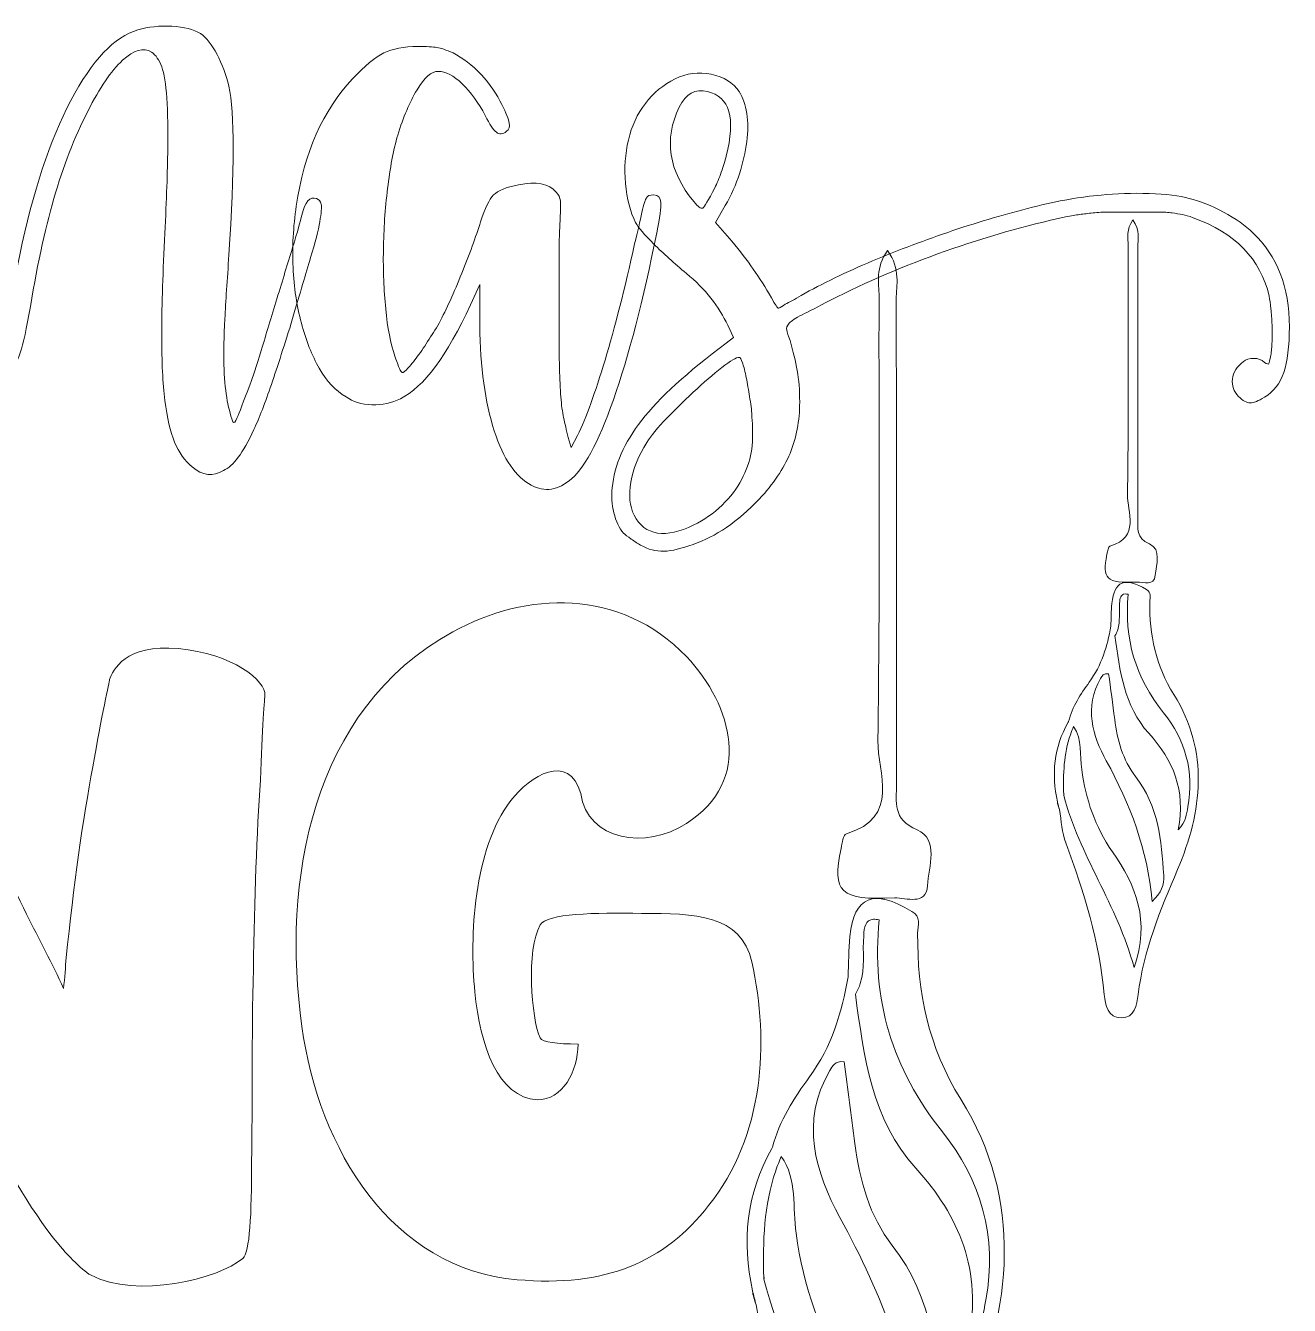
# Model space of a CAD drawing. Header units: inches. Extents: x 93 to 987, y -814 to -266.
# Drawn here: x 686.9 to 987, y -603.7 to -299.9 of the extents above; entities that cross this region are included whole.
import ezdxf

# ---------------------------------------------------------------- set-up
doc = ezdxf.new("R2010")
doc.units = ezdxf.units.IN
doc.header["$MEASUREMENT"] = 0
doc.layers.add('Layer 1', color=7, linetype='Continuous')

# ---------------------------------------------------------------- blocks, each defined once
blk = doc.blocks.new('block 5')
at = {"layer": 'Layer 1', "lineweight": 0}
for points, knots in [([(862.21, -597.11), (862.21, -597.11), (862.21, -597.42), (862.21, -597.42), (862.27, -597.33), (862.31, -597.25), (862.35, -597.15), (862.31, -597.15), (862.25, -597.13), (862.21, -597.11)], [0, 0, 0, 0, 1, 1, 1, 2, 2, 2, 3, 3, 3, 3]), ([(859.53, -600.2), (859.57, -601.26), (860, -602.41), (860.37, -603.55), (860.06, -602.43), (859.79, -601.3), (859.53, -600.2)], [0, 0, 0, 0, 1, 1, 1, 2, 2, 2, 2])]:
    blk.add_open_spline(points, degree=3, knots=knots, dxfattribs=at)
blk = doc.blocks.new('block 4')
at = {"layer": 'Layer 1'}
blk.add_blockref('block 5', (0, 0), dxfattribs=at)
blk = doc.blocks.new('block 7')
at = {"layer": 'Layer 1', "lineweight": 0}
blk.add_open_spline([(891.57, -353.3), (894.79, -357.83), (893.63, -361.47), (893.63, -364.86), (893.73, -403.22), (893.68, -441.59), (893.71, -479.95), (893.72, -484.2), (892.65, -488.21), (898.6, -490.79), (903.85, -493.06), (901.36, -499.54), (901.06, -504.04), (900.74, -508.92), (896.03, -506.84), (893.28, -506.95), (880.21, -507.51), (878.38, -505.69), (880.54, -495.19), (880.79, -493.95), (881.09, -491.91), (881.8, -491.7), (894.76, -487.88), (889.17, -477.26), (889.28, -469.6), (889.81, -434.47), (889.49, -399.32), (889.56, -364.18), (889.57, -360.95), (888.61, -357.4), (891.57, -353.3)], degree=3, knots=[0, 0, 0, 0, 1, 1, 1, 2, 2, 2, 3, 3, 3, 4, 4, 4, 5, 5, 5, 6, 6, 6, 7, 7, 7, 8, 8, 8, 9, 9, 9, 10, 10, 10, 10], dxfattribs=at)
blk = doc.blocks.new('block 6')
at = {"layer": 'Layer 1'}
blk.add_blockref('block 7', (0, 0), dxfattribs=at)
blk = doc.blocks.new('block 10')
at = {"layer": 'Layer 1', "lineweight": 0}
for points, knots in [([(908.98, -554.74), (901.25, -542.33), (898.59, -529.36), (898.73, -515.28), (898.74, -513.52), (899.62, -511.34), (897.35, -510.14), (888.23, -504.67), (883.64, -506.5), (882.63, -516.1), (882.3, -519.28), (882.36, -522.49), (882.22, -525.71), (880.73, -534.21), (878.29, -542.24), (873.07, -549.41), (869.4, -554.49), (865.84, -559.84), (864.29, -566.13), (864.23, -566.24), (864.15, -566.34), (864.11, -566.46), (857.96, -577.22), (856.96, -588.5), (859.53, -600.18), (859.53, -600.18), (859.53, -600.2), (859.53, -600.2), (859.79, -601.3), (860.06, -602.43), (860.37, -603.55), (861.22, -608.28), (861.4, -613.27), (863.06, -617.69), (870.88, -638.55), (877.37, -659.69), (879.41, -682.01), (879.82, -686.59), (880.9, -691.84), (886.59, -691.9), (892.4, -691.96), (893.22, -686.41), (893.76, -682.05), (896.13, -663.3), (903.22, -646.18), (910.53, -628.94), (921.03, -604.21), (923.95, -578.81), (908.98, -554.74)], [0, 0, 0, 0, 1, 1, 1, 2, 2, 2, 3, 3, 3, 4, 4, 4, 5, 5, 5, 6, 6, 6, 7, 7, 7, 8, 8, 8, 9, 9, 9, 10, 10, 10, 11, 11, 11, 12, 12, 12, 13, 13, 13, 14, 14, 14, 15, 15, 15, 16, 16, 16, 16]), ([(910.81, -612.1), (914.06, -595.25), (908.67, -582.59), (898.28, -571.11), (887.83, -559.55), (885.95, -544.56), (883.95, -529.82), (884.47, -528.99), (884.86, -528.12), (885.11, -527.25), (886.28, -523.6), (885.62, -519.7), (885.91, -515.94), (886.06, -513.83), (886.28, -512.12), (888.27, -512.02), (888.64, -512), (889.09, -512.04), (889.59, -512.16), (887.73, -530.97), (892.58, -547.45), (904.6, -562.46), (913.7, -573.82), (917.75, -587.42), (914.92, -602.39), (914.32, -605.49), (914.18, -608.59), (910.81, -612.1)], [0, 0, 0, 0, 1, 1, 1, 2, 2, 2, 3, 3, 3, 4, 4, 4, 5, 5, 5, 6, 6, 6, 7, 7, 7, 8, 8, 8, 9, 9, 9, 9]), ([(899.69, -642.49), (897.85, -620.38), (890.39, -601.32), (880.26, -582.8), (874.49, -572.23), (870.74, -560.06), (877.86, -547.92), (878.5, -546.83), (879.04, -545.59), (881.25, -545.84), (882.09, -552.2), (883.02, -558.72), (883.83, -565.25), (884.94, -574.02), (887.28, -582.45), (892.71, -589.45), (902.41, -601.94), (903.73, -616.62), (904.64, -631.5), (904.89, -635.45), (903.71, -638.92), (899.69, -642.49)], [0, 0, 0, 0, 1, 1, 1, 2, 2, 2, 3, 3, 3, 4, 4, 4, 5, 5, 5, 6, 6, 6, 7, 7, 7, 7]), ([(892.03, -670.53), (884.9, -643.85), (868.73, -622.73), (862.21, -597.42), (862.21, -597.42), (862.21, -597.11), (862.21, -597.11), (861.92, -588.48), (862.21, -579.93), (865.02, -571.73), (865.41, -570.59), (865.86, -569.44), (866.36, -568.3), (870.2, -573.86), (869, -580.46), (869.85, -586.55), (871.63, -599.23), (875.44, -610.82), (882.88, -621.41), (892.81, -635.55), (899.07, -650.79), (892.03, -670.53)], [0, 0, 0, 0, 1, 1, 1, 2, 2, 2, 3, 3, 3, 4, 4, 4, 5, 5, 5, 6, 6, 6, 7, 7, 7, 7])]:
    blk.add_open_spline(points, degree=3, knots=knots, dxfattribs=at)
blk = doc.blocks.new('block 9')
at = {"layer": 'Layer 1'}
blk.add_blockref('block 10', (0, 0), dxfattribs=at)
blk = doc.blocks.new('block 8')
at = {"layer": 'Layer 1'}
blk.add_blockref('block 9', (0, 0), dxfattribs=at)
blk = doc.blocks.new('block 12')
at = {"layer": 'Layer 1', "lineweight": 0}
blk.add_open_spline([(862.35, -597.15), (862.31, -597.25), (862.27, -597.33), (862.21, -597.42), (862.21, -597.42), (862.21, -597.11), (862.21, -597.11), (862.25, -597.13), (862.31, -597.15), (862.35, -597.15)], degree=3, knots=[0, 0, 0, 0, 1, 1, 1, 2, 2, 2, 3, 3, 3, 3], dxfattribs=at)
blk = doc.blocks.new('block 11')
at = {"layer": 'Layer 1'}
blk.add_blockref('block 12', (0, 0), dxfattribs=at)
blk = doc.blocks.new('block 14')
at = {"layer": 'Layer 1', "lineweight": 0}
blk.add_open_spline([(862.21, -597.11), (862.21, -597.11), (862.21, -597.42), (862.21, -597.42), (862.27, -597.33), (862.31, -597.25), (862.35, -597.15), (862.31, -597.15), (862.25, -597.13), (862.21, -597.11)], degree=3, knots=[0, 0, 0, 0, 1, 1, 1, 2, 2, 2, 3, 3, 3, 3], dxfattribs=at)
blk = doc.blocks.new('block 13')
at = {"layer": 'Layer 1'}
blk.add_blockref('block 14', (0, 0), dxfattribs=at)
blk = doc.blocks.new('block 3')
at = {"layer": 'Layer 1'}
for name in ['block 6', 'block 8', 'block 4', 'block 11', 'block 13']:
    blk.add_blockref(name, (0, 0), dxfattribs=at)
blk = doc.blocks.new('block 29')
at = {"layer": 'Layer 1', "lineweight": 0}
for points, knots in [([(933.42, -482.4), (933.42, -482.4), (933.42, -482.57), (933.42, -482.57), (933.45, -482.52), (933.47, -482.48), (933.49, -482.42), (933.47, -482.42), (933.44, -482.41), (933.42, -482.4)], [0, 0, 0, 0, 1, 1, 1, 2, 2, 2, 3, 3, 3, 3]), ([(931.92, -484.12), (931.94, -484.72), (932.18, -485.36), (932.39, -486), (932.21, -485.37), (932.06, -484.74), (931.92, -484.12)], [0, 0, 0, 0, 1, 1, 1, 2, 2, 2, 2])]:
    blk.add_open_spline(points, degree=3, knots=knots, dxfattribs=at)
blk = doc.blocks.new('block 28')
at = {"layer": 'Layer 1'}
blk.add_blockref('block 29', (0, 0), dxfattribs=at)
blk = doc.blocks.new('block 31')
at = {"layer": 'Layer 1', "lineweight": 0}
blk.add_open_spline([(949.84, -346.02), (951.64, -348.56), (950.99, -350.59), (950.99, -352.49), (951.05, -373.95), (951.02, -395.41), (951.04, -416.87), (951.04, -419.24), (950.45, -421.49), (953.77, -422.93), (956.71, -424.2), (955.32, -427.82), (955.15, -430.34), (954.97, -433.07), (952.33, -431.9), (950.8, -431.97), (943.49, -432.28), (942.46, -431.26), (943.67, -425.39), (943.81, -424.7), (943.98, -423.56), (944.38, -423.44), (951.62, -421.3), (948.5, -415.36), (948.56, -411.07), (948.86, -391.42), (948.68, -371.76), (948.72, -352.11), (948.72, -350.3), (948.18, -348.32), (949.84, -346.02)], degree=3, knots=[0, 0, 0, 0, 1, 1, 1, 2, 2, 2, 3, 3, 3, 4, 4, 4, 5, 5, 5, 6, 6, 6, 7, 7, 7, 8, 8, 8, 9, 9, 9, 10, 10, 10, 10], dxfattribs=at)
blk = doc.blocks.new('block 30')
at = {"layer": 'Layer 1'}
blk.add_blockref('block 31', (0, 0), dxfattribs=at)
blk = doc.blocks.new('block 34')
at = {"layer": 'Layer 1', "lineweight": 0}
for points, knots in [([(959.58, -458.7), (955.25, -451.76), (953.77, -444.5), (953.84, -436.63), (953.85, -435.64), (954.34, -434.43), (953.07, -433.75), (947.97, -430.69), (945.4, -431.71), (944.84, -437.08), (944.66, -438.86), (944.69, -440.66), (944.61, -442.46), (943.78, -447.21), (942.41, -451.7), (939.49, -455.72), (937.44, -458.56), (935.45, -461.55), (934.58, -465.07), (934.55, -465.13), (934.5, -465.19), (934.48, -465.25), (931.04, -471.27), (930.48, -477.58), (931.92, -484.11), (931.92, -484.11), (931.92, -484.12), (931.92, -484.12), (932.06, -484.74), (932.21, -485.37), (932.39, -486), (932.86, -488.65), (932.96, -491.44), (933.9, -493.91), (938.27, -505.58), (941.9, -517.4), (943.04, -529.89), (943.27, -532.45), (943.87, -535.39), (947.05, -535.42), (950.31, -535.45), (950.76, -532.35), (951.07, -529.91), (952.39, -519.42), (956.36, -509.84), (960.45, -500.2), (966.32, -486.37), (967.95, -472.16), (959.58, -458.7)], [0, 0, 0, 0, 1, 1, 1, 2, 2, 2, 3, 3, 3, 4, 4, 4, 5, 5, 5, 6, 6, 6, 7, 7, 7, 8, 8, 8, 9, 9, 9, 10, 10, 10, 11, 11, 11, 12, 12, 12, 13, 13, 13, 14, 14, 14, 15, 15, 15, 16, 16, 16, 16]), ([(960.6, -490.78), (962.42, -481.36), (959.41, -474.28), (953.59, -467.85), (947.75, -461.39), (946.69, -453.01), (945.58, -444.76), (945.87, -444.3), (946.09, -443.81), (946.23, -443.32), (946.88, -441.28), (946.51, -439.1), (946.67, -437), (946.76, -435.81), (946.88, -434.86), (948, -434.8), (948.2, -434.79), (948.45, -434.82), (948.73, -434.88), (947.69, -445.4), (950.4, -454.62), (957.13, -463.02), (962.22, -469.37), (964.48, -476.98), (962.9, -485.35), (962.56, -487.09), (962.49, -488.82), (960.6, -490.78)], [0, 0, 0, 0, 1, 1, 1, 2, 2, 2, 3, 3, 3, 4, 4, 4, 5, 5, 5, 6, 6, 6, 7, 7, 7, 8, 8, 8, 9, 9, 9, 9]), ([(954.38, -507.78), (953.35, -495.42), (949.18, -484.75), (943.52, -474.4), (940.28, -468.48), (938.19, -461.67), (942.17, -454.88), (942.53, -454.27), (942.83, -453.58), (944.07, -453.72), (944.54, -457.28), (945.06, -460.92), (945.51, -464.58), (946.13, -469.48), (947.44, -474.2), (950.48, -478.12), (955.9, -485.1), (956.64, -493.31), (957.15, -501.63), (957.29, -503.84), (956.63, -505.79), (954.38, -507.78)], [0, 0, 0, 0, 1, 1, 1, 2, 2, 2, 3, 3, 3, 4, 4, 4, 5, 5, 5, 6, 6, 6, 7, 7, 7, 7]), ([(950.1, -523.47), (946.11, -508.54), (937.06, -496.73), (933.42, -482.57), (933.42, -482.57), (933.42, -482.4), (933.42, -482.4), (933.26, -477.57), (933.42, -472.79), (934.99, -468.2), (935.21, -467.56), (935.46, -466.92), (935.74, -466.28), (937.89, -469.39), (937.21, -473.08), (937.69, -476.49), (938.69, -483.58), (940.82, -490.07), (944.98, -495.99), (950.53, -503.9), (954.04, -512.42), (950.1, -523.47)], [0, 0, 0, 0, 1, 1, 1, 2, 2, 2, 3, 3, 3, 4, 4, 4, 5, 5, 5, 6, 6, 6, 7, 7, 7, 7])]:
    blk.add_open_spline(points, degree=3, knots=knots, dxfattribs=at)
blk = doc.blocks.new('block 33')
at = {"layer": 'Layer 1'}
blk.add_blockref('block 34', (0, 0), dxfattribs=at)
blk = doc.blocks.new('block 32')
at = {"layer": 'Layer 1'}
blk.add_blockref('block 33', (0, 0), dxfattribs=at)
blk = doc.blocks.new('block 36')
at = {"layer": 'Layer 1', "lineweight": 0}
blk.add_open_spline([(933.49, -482.42), (933.47, -482.48), (933.45, -482.52), (933.42, -482.57), (933.42, -482.57), (933.42, -482.4), (933.42, -482.4), (933.44, -482.41), (933.47, -482.42), (933.49, -482.42)], degree=3, knots=[0, 0, 0, 0, 1, 1, 1, 2, 2, 2, 3, 3, 3, 3], dxfattribs=at)
blk = doc.blocks.new('block 35')
at = {"layer": 'Layer 1'}
blk.add_blockref('block 36', (0, 0), dxfattribs=at)
blk = doc.blocks.new('block 38')
at = {"layer": 'Layer 1', "lineweight": 0}
blk.add_open_spline([(933.42, -482.4), (933.42, -482.4), (933.42, -482.57), (933.42, -482.57), (933.45, -482.52), (933.47, -482.48), (933.49, -482.42), (933.47, -482.42), (933.44, -482.41), (933.42, -482.4)], degree=3, knots=[0, 0, 0, 0, 1, 1, 1, 2, 2, 2, 3, 3, 3, 3], dxfattribs=at)
blk = doc.blocks.new('block 37')
at = {"layer": 'Layer 1'}
blk.add_blockref('block 38', (0, 0), dxfattribs=at)
blk = doc.blocks.new('block 27')
at = {"layer": 'Layer 1'}
for name in ['block 30', 'block 32', 'block 28', 'block 35', 'block 37']:
    blk.add_blockref(name, (0, 0), dxfattribs=at)
blk = doc.blocks.new('block 51')
at = {"layer": 'Layer 1', "lineweight": 0}
for points, knots in [([(859.36, -522.15), (863.55, -541.43), (862.29, -563.42), (849.1, -579.97), (838.62, -593.38), (824.58, -599.46), (803.63, -597.57), (773.88, -595.06), (756.5, -566.57), (752.52, -537.45), (747.7, -503.3), (754.61, -462.24), (788.34, -443.8), (805.73, -434.17), (828.15, -433.33), (843.86, -449.67), (854.75, -461.4), (859.78, -479), (843.86, -489.26), (834.22, -495.55), (820.39, -493.45), (818.72, -482.14), (815.99, -472.29), (806.57, -477.95), (802.17, -483.82), (793.16, -495.55), (792.32, -516.08), (793.58, -529.28), (794.83, -541.85), (799.03, -554.42), (808.45, -554.84), (814.32, -555.04), (818.09, -548.13), (818.09, -541.64), (813.06, -541.64), (809.71, -541.22), (809.08, -540.17), (806.99, -535.56), (805.73, -519.22), (809.08, -513.35), (810.76, -510.63), (822.07, -510.42), (833.17, -510.63), (845.74, -510.63), (856.85, -510.84), (859.36, -522.15)], [0, 0, 0, 0, 1, 1, 1, 2, 2, 2, 3, 3, 3, 4, 4, 4, 5, 5, 5, 6, 6, 6, 7, 7, 7, 8, 8, 8, 9, 9, 9, 10, 10, 10, 11, 11, 11, 12, 12, 12, 13, 13, 13, 14, 14, 14, 15, 15, 15, 15]), ([(743.72, -458.89), (743.72, -458.89), (743.09, -467.06), (742.67, -479), (741.83, -491.36), (741.21, -507.28), (741, -523.83), (740.58, -540.17), (740.79, -556.51), (740.58, -569.5), (740.58, -582.07), (740.16, -591.08), (738.48, -592.54), (732.83, -597.36), (713.13, -602.18), (702.45, -596.52), (699.93, -595.06), (696.58, -591.5), (693.23, -587.31), (679.83, -569.92), (669.77, -544.36), (660.34, -523.41), (661.81, -557.56), (661.18, -590.87), (658.04, -593.59), (650.91, -599.46), (626.4, -602.81), (618.02, -592.33), (614.04, -587.1), (614.88, -552.32), (615.72, -518.59), (616.14, -501.83), (616.77, -485.07), (616.98, -472.5), (617.39, -459.93), (617.61, -451.55), (617.81, -450.92), (619.28, -437.1), (650.5, -437.31), (656.15, -445.27), (656.15, -445.27), (659.92, -453.44), (665.58, -465.8), (671.24, -477.95), (678.99, -494.29), (687.16, -510.84), (690.09, -516.71), (693.23, -522.57), (695.95, -528.44), (696.17, -525.92), (696.38, -523.41), (696.58, -521.11), (698.26, -504.35), (700.56, -488.01), (702.87, -475.86), (704.96, -463.7), (706.85, -455.53), (706.85, -455.11), (707.69, -453.02), (710.41, -446.53), (723.19, -447.78), (735.97, -448.83), (744.14, -455.53), (743.72, -458.89)], [0, 0, 0, 0, 1, 1, 1, 2, 2, 2, 3, 3, 3, 4, 4, 4, 5, 5, 5, 6, 6, 6, 7, 7, 7, 8, 8, 8, 9, 9, 9, 10, 10, 10, 11, 11, 11, 12, 12, 12, 13, 13, 13, 14, 14, 14, 15, 15, 15, 16, 16, 16, 17, 17, 17, 18, 18, 18, 19, 19, 19, 20, 20, 20, 21, 21, 21, 21])]:
    blk.add_open_spline(points, degree=3, knots=knots, dxfattribs=at)
blk = doc.blocks.new('block 52')
at = {"layer": 'Layer 1', "lineweight": 0}
for points, knots in [([(756.01, -340.96), (756.59, -341.11), (756.96, -341.55), (757.1, -342.27), (757.24, -343.01), (757.13, -344.39), (756.77, -346.43), (756.41, -348.48), (755.68, -351.32), (754.59, -354.97), (753.49, -358.62), (752.07, -363.43), (750.32, -369.42), (748.42, -375.55), (746.74, -380.77), (745.28, -385.07), (743.82, -389.37), (742.44, -392.95), (741.12, -395.79), (739.81, -398.64), (738.57, -400.83), (737.4, -402.36), (736.23, -403.89), (735.07, -404.95), (733.9, -405.53), (731.42, -406.99), (728.94, -406.7), (726.46, -404.66), (724.7, -403.2), (723.32, -401.23), (722.3, -398.75), (721.27, -396.27), (720.51, -392.99), (720, -388.9), (719.49, -384.82), (719.23, -379.7), (719.23, -373.58), (719.23, -367.45), (719.45, -359.86), (719.89, -350.81), (720.33, -342.49), (720.58, -335.64), (720.66, -330.24), (720.73, -324.84), (720.66, -320.46), (720.44, -317.1), (720.22, -313.75), (719.81, -311.27), (719.23, -309.66), (718.65, -308.06), (717.85, -306.89), (716.82, -306.16), (714.93, -304.99), (712.63, -305.65), (709.93, -308.13), (707.23, -310.61), (704.49, -314.62), (701.72, -320.17), (698.51, -326.44), (695.81, -333.38), (693.62, -340.96), (691.44, -348.55), (689.47, -357.74), (687.71, -368.54), (686.84, -373.21), (686.07, -376.46), (685.41, -378.28), (684.76, -380.11), (683.84, -381.24), (682.68, -381.68), (682.38, -381.82), (681.73, -381.93), (680.71, -382), (679.69, -382.08), (678.59, -382.19), (677.42, -382.33), (677.42, -382.33), (673.05, -382.77), (673.05, -382.77), (673.05, -382.77), (671.73, -380.14), (671.73, -380.14), (671, -378.83), (670.46, -377.52), (670.09, -376.2), (669.73, -374.89), (669.43, -373.18), (669.22, -371.06), (669, -368.95), (668.89, -366.24), (668.89, -362.96), (668.89, -359.68), (668.89, -355.48), (668.89, -350.37), (668.89, -344.25), (668.85, -339.39), (668.78, -335.82), (668.71, -332.24), (668.52, -330.31), (668.23, -330.02), (667.94, -329.58), (667.65, -329.44), (667.36, -329.58), (667.06, -329.73), (666.34, -330.38), (665.17, -331.55), (658.31, -338.85), (653.42, -356.28), (650.5, -383.86), (650.06, -388.1), (647.58, -391.02), (643.06, -392.62), (641.45, -393.35), (640.36, -393.71), (639.78, -393.71), (639.19, -393.71), (638.54, -393.5), (637.81, -393.06), (636.06, -392.18), (634.49, -389.37), (633.1, -384.63), (631.71, -379.89), (630.59, -373.58), (629.71, -365.7), (629.42, -363.07), (629.23, -359.49), (629.16, -354.97), (629.09, -350.45), (629.05, -345.74), (629.05, -340.85), (629.05, -335.96), (629.16, -331.19), (629.38, -326.51), (629.6, -321.85), (629.86, -318.05), (630.15, -315.13), (630.44, -311.78), (630.69, -309.19), (630.91, -307.36), (631.13, -305.54), (631.42, -304.15), (631.79, -303.2), (632.15, -302.26), (632.55, -301.64), (632.99, -301.34), (633.43, -301.05), (634.01, -300.76), (634.74, -300.47), (635.47, -300.32), (636.45, -300.21), (637.7, -300.14), (638.94, -300.07), (640.07, -300.03), (641.09, -300.03), (642.7, -300.18), (643.83, -300.36), (644.48, -300.58), (645.14, -300.8), (645.91, -301.34), (646.78, -302.22), (647.36, -302.8), (647.84, -303.46), (648.2, -304.19), (648.57, -304.92), (648.78, -306.05), (648.86, -307.58), (648.93, -309.11), (648.89, -311.16), (648.75, -313.71), (648.61, -316.27), (648.39, -319.73), (648.09, -324.11), (647.8, -328.78), (647.55, -333.23), (647.33, -337.46), (647.11, -341.69), (646.96, -345.6), (646.89, -349.17), (646.82, -352.75), (646.78, -355.81), (646.78, -358.36), (646.78, -360.92), (646.85, -362.85), (647, -364.17), (647, -364.17), (647.66, -368.54), (647.66, -368.54), (647.66, -368.54), (648.97, -360.88), (648.97, -360.88), (651.45, -347.6), (654.88, -337.43), (659.26, -330.35), (663.64, -323.27), (668.67, -319.73), (674.36, -319.73), (679.03, -319.73), (682.17, -321.48), (683.78, -324.98), (684.06, -325.72), (684.32, -326.44), (684.54, -327.17), (684.76, -327.9), (684.87, -329.18), (684.87, -331), (684.87, -332.83), (684.79, -335.6), (684.65, -339.32), (684.5, -343.04), (684.28, -348.26), (683.99, -354.97), (683.99, -354.97), (683.78, -362.41), (683.78, -362.41), (683.78, -362.41), (685.52, -354.31), (685.52, -354.31), (688.59, -339.43), (692.64, -327.21), (697.67, -317.65), (702.71, -308.09), (708, -302.51), (713.54, -300.91), (716.02, -300.18), (718.72, -299.88), (721.64, -300.03), (724.56, -300.18), (726.82, -300.76), (728.43, -301.78), (729.88, -302.8), (731.2, -304.45), (732.37, -306.71), (733.53, -308.97), (734.48, -311.49), (735.21, -314.26), (736.53, -320.68), (736.53, -334.03), (735.21, -354.31), (734.77, -360.3), (734.45, -365.37), (734.23, -369.53), (734.01, -373.69), (733.94, -377.3), (734.01, -380.36), (734.08, -383.43), (734.3, -386.02), (734.67, -388.13), (735.03, -390.25), (735.5, -392.18), (736.09, -393.93), (736.38, -394.37), (736.75, -394.04), (737.18, -392.95), (737.62, -391.85), (738.64, -389.19), (740.25, -384.96), (740.83, -383.5), (741.7, -380.84), (742.87, -376.97), (744.04, -373.1), (745.28, -369.02), (746.6, -364.71), (747.91, -360.41), (749.14, -356.36), (750.32, -352.56), (751.48, -348.77), (752.21, -346.22), (752.51, -344.9), (753.23, -341.69), (754.4, -340.38), (756.01, -340.96)], [0, 0, 0, 0, 1, 1, 1, 2, 2, 2, 3, 3, 3, 4, 4, 4, 5, 5, 5, 6, 6, 6, 7, 7, 7, 8, 8, 8, 9, 9, 9, 10, 10, 10, 11, 11, 11, 12, 12, 12, 13, 13, 13, 14, 14, 14, 15, 15, 15, 16, 16, 16, 17, 17, 17, 18, 18, 18, 19, 19, 19, 20, 20, 20, 21, 21, 21, 22, 22, 22, 23, 23, 23, 24, 24, 24, 25, 25, 25, 26, 26, 26, 27, 27, 27, 28, 28, 28, 29, 29, 29, 30, 30, 30, 31, 31, 31, 32, 32, 32, 33, 33, 33, 34, 34, 34, 35, 35, 35, 36, 36, 36, 37, 37, 37, 38, 38, 38, 39, 39, 39, 40, 40, 40, 41, 41, 41, 42, 42, 42, 43, 43, 43, 44, 44, 44, 45, 45, 45, 46, 46, 46, 47, 47, 47, 48, 48, 48, 49, 49, 49, 50, 50, 50, 51, 51, 51, 52, 52, 52, 53, 53, 53, 54, 54, 54, 55, 55, 55, 56, 56, 56, 57, 57, 57, 58, 58, 58, 59, 59, 59, 60, 60, 60, 61, 61, 61, 62, 62, 62, 63, 63, 63, 64, 64, 64, 65, 65, 65, 66, 66, 66, 67, 67, 67, 68, 68, 68, 69, 69, 69, 70, 70, 70, 71, 71, 71, 72, 72, 72, 73, 73, 73, 74, 74, 74, 75, 75, 75, 76, 76, 76, 77, 77, 77, 78, 78, 78, 79, 79, 79, 80, 80, 80, 81, 81, 81, 82, 82, 82, 83, 83, 83, 84, 84, 84, 85, 85, 85, 86, 86, 86, 87, 87, 87, 88, 88, 88, 89, 89, 89, 90, 90, 90, 90]), ([(836.12, -340.09), (837.14, -340.09), (837.68, -340.67), (837.76, -341.84), (837.83, -343.01), (837.5, -345.42), (836.77, -349.06), (833.56, -365.12), (830.13, -378.32), (826.49, -388.68), (822.84, -399.04), (819.34, -405.46), (815.98, -407.94), (812.77, -410.42), (809.56, -410.64), (806.35, -408.6), (802.7, -406.41), (799.85, -401.81), (797.81, -394.81), (795.76, -387.8), (794.75, -379.27), (794.75, -369.2), (794.75, -369.2), (794.75, -361.32), (794.75, -361.32), (794.75, -361.32), (792.56, -366.13), (792.56, -366.13), (787.01, -378.25), (781.47, -385.69), (775.92, -388.46), (773.88, -389.48), (771.62, -389.96), (769.13, -389.88), (766.65, -389.81), (764.61, -389.19), (763.01, -388.02), (760.52, -386.57), (758.41, -384.3), (756.66, -381.24), (754.91, -378.17), (753.49, -374.6), (752.39, -370.51), (751.3, -366.43), (750.64, -362.01), (750.42, -357.27), (750.2, -352.53), (750.46, -347.67), (751.19, -342.71), (753.08, -330.02), (757.54, -319.95), (764.54, -312.51), (767.46, -309.44), (769.94, -307.4), (771.98, -306.38), (774.03, -305.36), (776.72, -304.85), (780.08, -304.85), (782.12, -304.85), (783.62, -304.92), (784.57, -305.06), (785.52, -305.21), (786.79, -305.65), (788.4, -306.38), (790.73, -307.55), (792.96, -309.26), (795.07, -311.52), (797.19, -313.79), (798.83, -316.16), (800, -318.63), (801.02, -320.68), (801.6, -322.14), (801.75, -323.01), (801.9, -323.89), (801.68, -324.55), (801.09, -324.98), (800.22, -325.72), (799.41, -325.79), (798.69, -325.2), (797.95, -324.62), (797.08, -323.31), (796.06, -321.26), (794.45, -318.2), (792.63, -315.68), (790.59, -313.71), (788.54, -311.74), (786.65, -310.75), (784.89, -310.75), (783.29, -310.75), (781.61, -312.22), (779.86, -315.13), (778.11, -318.05), (776.58, -321.63), (775.27, -325.86), (774.24, -329.51), (773.44, -333.74), (772.86, -338.55), (772.27, -343.37), (771.95, -348.22), (771.87, -353.11), (771.8, -358), (771.98, -362.67), (772.42, -367.12), (772.86, -371.57), (773.59, -375.33), (774.61, -378.39), (774.9, -379.27), (775.19, -380.07), (775.49, -380.8), (775.77, -381.53), (775.99, -381.97), (776.14, -382.11), (776.29, -382.41), (776.69, -382.22), (777.34, -381.57), (778, -380.91), (778.77, -380), (779.64, -378.83), (780.52, -377.66), (781.43, -376.35), (782.38, -374.89), (783.33, -373.43), (784.24, -371.97), (785.11, -370.51), (786.87, -367.16), (788.65, -363.22), (790.48, -358.69), (792.3, -354.17), (793.8, -350.08), (794.96, -346.43), (795.98, -343.23), (797.01, -341.11), (798.03, -340.09), (799.05, -339.07), (801.02, -338.26), (803.94, -337.68), (808.17, -336.8), (811.16, -337.39), (812.91, -339.43), (813.5, -340.01), (813.82, -340.71), (813.9, -341.51), (813.97, -342.31), (813.93, -344.17), (813.79, -347.09), (813.64, -348.84), (813.57, -352.05), (813.57, -356.72), (813.57, -361.39), (813.57, -366.06), (813.57, -370.73), (813.57, -374.96), (813.61, -378.43), (813.68, -381.13), (813.75, -383.83), (813.86, -386.13), (814.01, -388.02), (814.15, -389.92), (814.37, -391.56), (814.67, -392.95), (814.96, -394.34), (815.32, -395.9), (815.76, -397.65), (815.76, -397.65), (816.42, -400.06), (816.42, -400.06), (816.42, -400.06), (817.95, -397.22), (817.95, -397.22), (819.99, -392.99), (822.18, -387), (824.51, -379.27), (826.85, -371.53), (829.18, -362.34), (831.52, -351.69), (832.25, -348.77), (832.83, -346.29), (833.27, -344.25), (833.71, -342.2), (834.07, -341.04), (834.37, -340.74), (834.51, -340.31), (835.1, -340.09), (836.12, -340.09)], [0, 0, 0, 0, 1, 1, 1, 2, 2, 2, 3, 3, 3, 4, 4, 4, 5, 5, 5, 6, 6, 6, 7, 7, 7, 8, 8, 8, 9, 9, 9, 10, 10, 10, 11, 11, 11, 12, 12, 12, 13, 13, 13, 14, 14, 14, 15, 15, 15, 16, 16, 16, 17, 17, 17, 18, 18, 18, 19, 19, 19, 20, 20, 20, 21, 21, 21, 22, 22, 22, 23, 23, 23, 24, 24, 24, 25, 25, 25, 26, 26, 26, 27, 27, 27, 28, 28, 28, 29, 29, 29, 30, 30, 30, 31, 31, 31, 32, 32, 32, 33, 33, 33, 34, 34, 34, 35, 35, 35, 36, 36, 36, 37, 37, 37, 38, 38, 38, 39, 39, 39, 40, 40, 40, 41, 41, 41, 42, 42, 42, 43, 43, 43, 44, 44, 44, 45, 45, 45, 46, 46, 46, 47, 47, 47, 48, 48, 48, 49, 49, 49, 50, 50, 50, 51, 51, 51, 52, 52, 52, 53, 53, 53, 54, 54, 54, 55, 55, 55, 56, 56, 56, 57, 57, 57, 58, 58, 58, 59, 59, 59, 60, 60, 60, 61, 61, 61, 61]), ([(978.37, -349.14), (984.12, -354.51), (987, -361.93), (987, -371.4), (987, -376), (986.55, -379.62), (985.66, -382.24), (984.76, -384.86), (983.23, -386.82), (981.05, -388.09), (979.64, -388.99), (978.52, -389.44), (977.69, -389.44), (976.86, -389.44), (975.93, -388.93), (974.91, -387.9), (973.76, -386.75), (973.28, -385.38), (973.47, -383.78), (973.66, -382.18), (974.53, -380.8), (976.06, -379.65), (976.7, -379.14), (977.53, -378.88), (978.56, -378.88), (979.58, -378.88), (980.41, -379.2), (981.05, -379.84), (981.69, -380.23), (982.04, -380.32), (982.11, -380.13), (982.17, -379.94), (982.33, -379.27), (982.59, -378.12), (982.71, -377.22), (982.81, -376.13), (982.88, -374.85), (982.94, -373.58), (982.94, -372.26), (982.88, -370.92), (982.81, -369.58), (982.71, -368.3), (982.59, -367.08), (982.46, -365.87), (982.33, -364.87), (982.2, -364.11), (980.16, -355.28), (974.15, -349.08), (964.17, -345.5), (963.14, -345.11), (962.28, -344.86), (961.58, -344.73), (960.87, -344.6), (960.07, -344.47), (959.18, -344.34), (958.28, -344.22), (957.1, -344.15), (955.63, -344.15), (954.16, -344.15), (952.2, -344.15), (949.77, -344.15), (947.6, -344.15), (945.78, -344.15), (944.31, -344.15), (942.84, -344.15), (941.52, -344.22), (940.37, -344.34), (939.22, -344.47), (938.16, -344.6), (937.2, -344.73), (936.25, -344.86), (935.13, -345.05), (933.85, -345.3), (924.38, -347.35), (914.85, -350.07), (905.26, -353.46), (895.67, -356.85), (886.58, -360.72), (878.01, -365.07), (875.06, -366.6), (872.83, -367.75), (871.29, -368.52), (869.76, -369.29), (868.73, -369.96), (868.22, -370.54), (867.71, -371.11), (867.52, -371.66), (867.65, -372.17), (867.78, -372.68), (868.03, -373.51), (868.42, -374.66), (869.18, -377.22), (869.76, -379.59), (870.14, -381.76), (870.53, -383.94), (870.72, -386.43), (870.72, -389.24), (870.72, -393.72), (869.95, -397.78), (868.42, -401.43), (866.88, -405.07), (864.45, -408.69), (861.13, -412.27), (856.01, -417.64), (850.76, -421.22), (845.39, -423.02), (842.7, -424.04), (840.4, -424.58), (838.48, -424.65), (836.56, -424.71), (834.71, -424.23), (832.92, -423.21), (832.28, -422.82), (831.54, -422.34), (830.71, -421.77), (829.88, -421.19), (829.27, -420.71), (828.89, -420.33), (827.86, -419.18), (827.1, -417.58), (826.59, -415.53), (826.07, -413.49), (825.95, -411.5), (826.2, -409.58), (826.72, -404.21), (829.05, -398.87), (833.21, -393.56), (837.36, -388.25), (844.05, -382.14), (853.26, -375.24), (853.26, -375.24), (854.98, -373.89), (854.98, -373.89), (854.98, -373.89), (853.64, -371.01), (853.64, -371.01), (852.62, -368.84), (851.27, -366.7), (849.61, -364.59), (847.95, -362.48), (846.03, -360.53), (843.86, -358.73), (840.91, -356.31), (838.32, -353.97), (836.08, -351.73), (833.84, -349.49), (832.41, -347.8), (831.76, -346.65), (830.49, -344.09), (829.69, -340.99), (829.37, -337.34), (829.05, -333.69), (829.27, -330.27), (830.04, -327.07), (830.81, -323.75), (832.15, -320.84), (834.07, -318.34), (835.99, -315.85), (838.35, -313.9), (841.17, -312.49), (843.86, -311.21), (846.7, -310.86), (849.71, -311.44), (852.71, -312.01), (854.92, -313.39), (856.33, -315.56), (857.22, -316.97), (857.83, -318.7), (858.15, -320.74), (858.47, -322.79), (858.47, -325.03), (858.15, -327.46), (857.83, -329.89), (857.25, -332.42), (856.43, -335.04), (855.59, -337.66), (854.47, -340.19), (853.06, -342.62), (853.06, -342.62), (850.76, -346.65), (850.76, -346.65), (850.76, -346.65), (854.6, -351.06), (854.6, -351.06), (856.52, -353.36), (858.21, -355.57), (859.68, -357.68), (861.16, -359.79), (862.59, -362.06), (864, -364.49), (864.9, -366.15), (865.47, -366.99), (865.73, -366.99), (866.24, -366.73), (866.75, -366.41), (867.26, -366.03), (867.78, -365.77), (868.35, -365.48), (868.99, -365.16), (869.63, -364.85), (870.33, -364.43), (871.1, -363.92), (876.09, -361.1), (881.72, -358.39), (887.99, -355.76), (894.25, -353.14), (900.62, -350.74), (907.08, -348.56), (913.54, -346.39), (919.84, -344.54), (925.98, -343), (932.12, -341.47), (937.56, -340.51), (942.29, -340.12), (945.87, -339.74), (949.68, -339.61), (953.71, -339.74), (957.74, -339.87), (960.91, -340.25), (963.21, -340.89), (965.77, -341.53), (968.49, -342.62), (971.36, -344.15), (974.24, -345.69), (976.57, -347.35), (978.37, -349.14)], [0, 0, 0, 0, 1, 1, 1, 2, 2, 2, 3, 3, 3, 4, 4, 4, 5, 5, 5, 6, 6, 6, 7, 7, 7, 8, 8, 8, 9, 9, 9, 10, 10, 10, 11, 11, 11, 12, 12, 12, 13, 13, 13, 14, 14, 14, 15, 15, 15, 16, 16, 16, 17, 17, 17, 18, 18, 18, 19, 19, 19, 20, 20, 20, 21, 21, 21, 22, 22, 22, 23, 23, 23, 24, 24, 24, 25, 25, 25, 26, 26, 26, 27, 27, 27, 28, 28, 28, 29, 29, 29, 30, 30, 30, 31, 31, 31, 32, 32, 32, 33, 33, 33, 34, 34, 34, 35, 35, 35, 36, 36, 36, 37, 37, 37, 38, 38, 38, 39, 39, 39, 40, 40, 40, 41, 41, 41, 42, 42, 42, 43, 43, 43, 44, 44, 44, 45, 45, 45, 46, 46, 46, 47, 47, 47, 48, 48, 48, 49, 49, 49, 50, 50, 50, 51, 51, 51, 52, 52, 52, 53, 53, 53, 54, 54, 54, 55, 55, 55, 56, 56, 56, 57, 57, 57, 58, 58, 58, 59, 59, 59, 60, 60, 60, 61, 61, 61, 62, 62, 62, 63, 63, 63, 64, 64, 64, 65, 65, 65, 66, 66, 66, 67, 67, 67, 68, 68, 68, 69, 69, 69, 70, 70, 70, 71, 71, 71, 72, 72, 72, 73, 73, 73, 74, 74, 74, 75, 75, 75, 75]), ([(845.58, -341.66), (846.6, -342.94), (847.31, -343.45), (847.69, -343.19), (848.07, -342.94), (849.03, -341.34), (850.57, -338.39), (851.08, -337.37), (851.59, -336.13), (852.11, -334.65), (852.62, -333.18), (853, -331.94), (853.26, -330.91), (855.56, -321.83), (854.09, -316.71), (848.84, -315.56), (845.9, -314.79), (843.66, -316.01), (842.13, -319.21), (838.42, -326.88), (839.57, -334.37), (845.58, -341.66)], [0, 0, 0, 0, 1, 1, 1, 2, 2, 2, 3, 3, 3, 4, 4, 4, 5, 5, 5, 6, 6, 6, 7, 7, 7, 7]), ([(856.9, -407.67), (858.05, -405.49), (858.82, -403.35), (859.21, -401.24), (859.59, -399.13), (859.65, -396.54), (859.4, -393.47), (859.4, -392.19), (859.27, -390.75), (859.01, -389.15), (858.75, -387.55), (858.5, -386.02), (858.25, -384.54), (857.99, -383.07), (857.7, -381.79), (857.38, -380.71), (857.06, -379.62), (856.77, -378.95), (856.52, -378.69), (856.14, -378.44), (854.95, -379.04), (852.97, -380.51), (850.98, -381.99), (848.78, -383.84), (846.35, -386.08), (843.92, -388.32), (841.55, -390.62), (839.25, -392.99), (836.95, -395.35), (835.35, -397.3), (834.45, -398.84), (832.41, -402.04), (831.13, -405.17), (830.62, -408.24), (830.11, -411.31), (830.36, -413.93), (831.38, -416.11), (832.66, -418.54), (834.52, -419.95), (836.95, -420.33), (839.38, -420.71), (842.25, -420.07), (845.58, -418.41), (848.01, -417.26), (850.25, -415.69), (852.3, -413.71), (854.34, -411.73), (855.88, -409.71), (856.9, -407.67)], [0, 0, 0, 0, 1, 1, 1, 2, 2, 2, 3, 3, 3, 4, 4, 4, 5, 5, 5, 6, 6, 6, 7, 7, 7, 8, 8, 8, 9, 9, 9, 10, 10, 10, 11, 11, 11, 12, 12, 12, 13, 13, 13, 14, 14, 14, 15, 15, 15, 16, 16, 16, 16])]:
    blk.add_open_spline(points, degree=3, knots=knots, dxfattribs=at)
blk = doc.blocks.new('block 2')
at = {"layer": 'Layer 1'}
for name in ['block 52', 'block 27', 'block 3', 'block 51']:
    blk.add_blockref(name, (0, 0), dxfattribs=at)

msp = doc.modelspace()

# ---------------------------------------------------------------- block references
at = {"layer": 'Layer 1'}
msp.add_blockref('block 2', (0, 0), dxfattribs=at)

doc.saveas('drawing.dxf')
